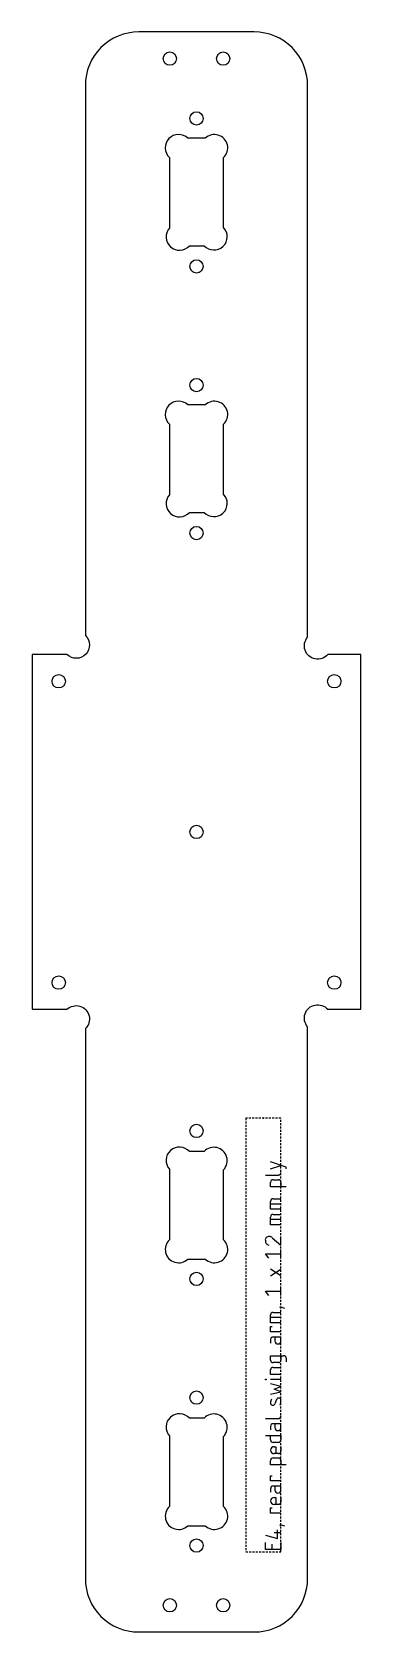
# Model space of a CAD drawing. Header units: millimetres. Extents: x -81 to -7, y -905 to -545.
import ezdxf

# ---------------------------------------------------------------- set-up
doc = ezdxf.new("R2010")
doc.units = ezdxf.units.MM
doc.linetypes.add('DASHED', pattern=[0.75, 0.5, -0.25])
doc.layers.get('0').update_dxf_attribs({"linetype": 'CONTINUOUS'})
doc.layers.add('1', color=7, linetype='DASHED')

msp = doc.modelspace()

# ---------------------------------------------------------------- linework, layer by layer
for p, q in [((-23.87, -800.06), (-27.38, -798.89)), ((-28.55, -801.82), (-25.62, -801.82)), ((-27.38, -800.45), (-25.04, -799.67)), ((-23.87, -800.45), (-23.87, -800.06)), ((-27.38, -804.45), (-27.38, -803.48)), ((-23.87, -804.45), (-27.38, -804.45)), ((-26.79, -802.89), (-25.62, -802.89)), ((-25.04, -803.48), (-25.04, -804.45)), ((-27.38, -809.52), (-27.38, -807.77)), ((-25.04, -808.35), (-27.38, -808.35)), ((-25.04, -809.52), (-27.38, -809.52)), ((-26.79, -807.18), (-25.04, -807.18)), ((-27.38, -813.03), (-27.38, -811.28)), ((-25.04, -811.86), (-27.38, -811.86)), ((-25.04, -813.03), (-27.38, -813.03)), ((-26.79, -810.69), (-25.04, -810.69)), ((-26.99, -815.96), (-25.04, -817.61)), ((-25.04, -817.61), (-25.04, -815.66)), ((-27.77, -820.54), (-28.55, -819.56)), ((-28.55, -819.56), (-25.04, -819.56)), ((-25.04, -820.54), (-25.04, -818.59)), ((-25.04, -824.54), (-27.38, -822.98)), ((-27.38, -824.54), (-25.04, -822.98)), ((-27.77, -828.92), (-28.55, -827.95)), ((-28.55, -827.95), (-25.04, -827.95)), ((-25.04, -828.92), (-25.04, -826.97)), ((-25.23, -831.65), (-25.23, -831.46)), ((-25.23, -831.46), (-25.04, -831.46)), ((-25.04, -831.46), (-25.04, -831.65)), ((-25.04, -831.46), (-24.26, -831.75)), ((-27.38, -835.07), (-27.38, -833.31)), ((-25.04, -833.9), (-27.38, -833.9)), ((-25.04, -835.07), (-27.38, -835.07)), ((-26.79, -832.73), (-25.04, -832.73)), ((-25.04, -831.65), (-25.23, -831.65)), ((-27.38, -837.11), (-27.38, -835.94)), ((-27.38, -835.94), (-26.99, -835.94)), ((-25.04, -837.11), (-27.38, -837.11)), ((-25.04, -838.28), (-26.79, -838.28)), ((-26.4, -838.28), (-26.4, -839.16)), ((-25.04, -839.16), (-25.04, -838.28)), ((-27.38, -838.87), (-27.38, -839.65)), ((-27.38, -843.45), (-27.38, -842.48)), ((-27.38, -842.48), (-24.45, -842.48)), ((-27.38, -846.67), (-27.38, -845.69)), ((-25.62, -844.04), (-26.79, -844.04)), ((-26.79, -845.11), (-25.04, -845.11)), ((-25.04, -842.48), (-25.04, -843.45)), ((-23.87, -843.06), (-23.87, -843.84)), ((-28.55, -847.94), (-28.55, -847.74)), ((-28.55, -847.74), (-28.35, -847.74)), ((-28.35, -847.94), (-28.55, -847.94)), ((-28.35, -847.74), (-28.35, -847.94)), ((-25.04, -846.67), (-27.38, -846.67)), ((-25.04, -847.84), (-27.38, -847.84)), ((-25.04, -849.4), (-27.38, -848.81)), ((-26.6, -849.98), (-25.04, -849.4)), ((-27.38, -851.15), (-25.04, -850.57)), ((-25.04, -850.57), (-26.6, -849.98)), ((-26.01, -852.32), (-26.4, -853.3)), ((-28.55, -856.61), (-25.62, -856.61)), ((-27.38, -858.37), (-27.38, -859.15)), ((-25.04, -857.78), (-26.79, -857.78)), ((-26.4, -857.78), (-26.4, -858.66)), ((-25.04, -858.66), (-25.04, -857.78)), ((-28.55, -860.42), (-25.04, -860.42)), ((-27.38, -861.39), (-27.38, -860.42)), ((-25.62, -861.98), (-26.79, -861.98)), ((-26.6, -862.95), (-26.21, -862.95)), ((-26.21, -862.95), (-26.21, -864.51)), ((-25.04, -860.42), (-25.04, -861.39)), ((-25.04, -862.95), (-25.04, -863.93)), ((-27.38, -867.05), (-27.38, -866.07)), ((-23.87, -867.05), (-27.38, -867.05)), ((-26.79, -865.49), (-25.62, -865.49)), ((-25.62, -864.51), (-26.6, -864.51)), ((-25.04, -866.07), (-25.04, -867.05)), ((-27.38, -870.65), (-27.38, -869.48)), ((-27.38, -869.48), (-26.99, -869.48)), ((-25.04, -870.65), (-27.38, -870.65)), ((-27.38, -872.41), (-27.38, -873.19)), ((-25.04, -871.82), (-26.79, -871.82)), ((-26.6, -874.36), (-26.21, -874.36)), ((-26.4, -871.82), (-26.4, -872.7)), ((-26.21, -874.36), (-26.21, -875.92)), ((-25.04, -872.7), (-25.04, -871.82)), ((-25.04, -874.36), (-25.04, -875.33)), ((-27.38, -877.87), (-27.38, -876.7)), ((-27.38, -876.7), (-26.99, -876.7)), ((-25.04, -877.87), (-27.38, -877.87)), ((-25.62, -875.92), (-26.6, -875.92)), ((-25.82, -883.62), (-25.82, -881.67)), ((-25.23, -880.7), (-25.23, -880.5)), ((-25.23, -880.5), (-25.04, -880.5)), ((-25.04, -880.7), (-25.23, -880.7)), ((-25.04, -880.5), (-25.04, -880.7)), ((-25.04, -880.5), (-24.26, -880.79)), ((-28.55, -882.84), (-25.82, -883.62)), ((-28.55, -886.06), (-28.55, -884.5)), ((-26.99, -886.06), (-26.99, -884.89)), ((-26.6, -882.26), (-25.04, -882.26)), ((-25.04, -884.5), (-25.04, -886.06)), ((-25.04, -886.06), (-28.55, -886.06))]:
    msp.add_line(p, q)
for points in [[(-81.04, -684.74), (-81.04, -764.54), (-73.18, -764.54, -1), (-69.04, -768.89), (-69.04, -892.64, 0.414214), (-57.04, -904.64), (-31.04, -904.64, 0.414214), (-19.04, -892.64), (-19.04, -768.49, -1), (-14.52, -764.54), (-7.04, -764.54), (-7.04, -684.74), (-14.52, -684.74, -1), (-19.04, -680.8), (-19.04, -556.64, 0.414214), (-31.04, -544.64), (-57.04, -544.64, 0.414214), (-69.04, -556.64), (-69.04, -680.4, -1), (-73.18, -684.74)], [(-50.14, -588.77, 1), (-45.64, -592.74), (-42.32, -592.74, 1), (-37.94, -588.65), (-37.94, -572.9, 1), (-42.06, -568.54), (-45.99, -568.54, 1), (-50.14, -572.88)], [(-50.14, -648.77, 1), (-45.64, -652.74), (-42.32, -652.74, 1), (-37.94, -648.65), (-37.94, -632.9, 1), (-42.06, -628.54), (-45.99, -628.54, 1), (-50.14, -632.88)], [(-45.64, -796.54, 1), (-50.14, -800.52), (-50.14, -816.41, 1), (-45.99, -820.74), (-42.06, -820.74, 1), (-37.94, -816.39), (-37.94, -800.64, 1), (-42.32, -796.54)], [(-45.64, -856.54, 1), (-50.14, -860.52), (-50.14, -876.41, 1), (-45.99, -880.74), (-42.06, -880.74, 1), (-37.94, -876.39), (-37.94, -860.64, 1), (-42.32, -856.54)]]:
    msp.add_lwpolyline(points, format="xyb", close=True)
for centre in [(-50.04, -550.64), (-38.04, -550.64), (-44.04, -564.09), (-44.04, -597.38), (-44.04, -624.09), (-44.04, -657.38), (-75.04, -690.74), (-13.04, -690.74), (-44.04, -724.64), (-75.04, -758.54), (-13.04, -758.54), (-44.04, -791.91), (-44.04, -825.2), (-44.04, -851.91), (-44.04, -885.2), (-50.04, -898.64), (-38.04, -898.64)]:
    msp.add_circle(centre, 1.5)
for centre, radius, start, end in [((-25.55, -801.3), 0.52, -97.7686, 7.7686), ((-26.86, -803.41), 0.52, 82.2314, 187.7686), ((-25.55, -803.41), 0.52, -7.7686, 97.7686), ((-26.86, -807.7), 0.52, 82.2314, 187.7686), ((-26.86, -811.21), 0.52, 82.2314, 187.7686), ((-27.78, -816.44), 0.779, 82.2314, 187.7686), ((-27.58, -816.66), 0.973, 173.0482, 259.0066), ((-27.6, -816.44), 0.784, 38.5167, 95.0861), ((-26.86, -833.24), 0.52, 82.2314, 187.7686), ((-26.86, -838.8), 0.52, 82.2314, 187.7686), ((-25.72, -839.16), 0.682, -180, 0), ((-26.86, -843.52), 0.52, 172.2314, 277.7686), ((-26.86, -845.62), 0.52, 82.2314, 187.7686), ((-25.55, -843.52), 0.52, -97.7686, 7.7686), ((-24.38, -842.99), 0.52, -7.7686, 97.7686), ((-25.57, -853.05), 1.81, 153.1101, 181.8323), ((-26.88, -853.14), 0.501, 175.8726, 341.5075), ((-25.54, -852.49), 0.502, -3.6179, 160.998), ((-27.1, -852.7), 2.07, -25.5532, 4.9435), ((-25.55, -856.1), 0.52, -97.7686, 7.7686), ((-26.86, -858.3), 0.52, 82.2314, 187.7686), ((-25.72, -858.66), 0.682, -180, 0), ((-26.86, -861.46), 0.52, 172.2314, 277.7686), ((-26.6, -863.73), 0.78, 90, 270), ((-25.55, -861.46), 0.52, -97.7686, 7.7686), ((-25.55, -864), 0.52, -97.7686, 7.7686), ((-26.86, -866), 0.52, 82.2314, 187.7686), ((-25.55, -866), 0.52, -7.7686, 97.7686), ((-26.86, -872.34), 0.52, 82.2314, 187.7686), ((-26.6, -875.14), 0.78, 90, 270), ((-25.72, -872.7), 0.682, -180, 0), ((-25.55, -875.4), 0.52, -97.7686, 7.7686)]:
    msp.add_arc(centre, radius, start, end)
msp.add_point((-29, -789))
at = {"layer": '1'}
for p, q in [((-25.04, -789), (-32.96, -789)), ((-32.96, -789), (-32.96, -886.64)), ((-25.04, -886.64), (-25.04, -789)), ((-32.96, -886.64), (-25.04, -886.64))]:
    msp.add_line(p, q, dxfattribs=at)

doc.saveas('drawing.dxf')
